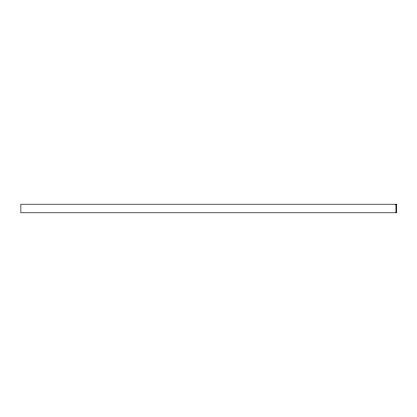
<?xml version="1.0" encoding="UTF-8"?>
<svg xmlns="http://www.w3.org/2000/svg" width="417" height="417" viewBox="0 0 417 417"><rect width="100%" height="100%" fill="white"/><g stroke="black" fill="none" stroke-linecap="round" stroke-linejoin="round"><path stroke-width="0.63" d="M396.098 204.215L396.098 212.785M396.15 204.215L20.85 204.215L20.85 212.785L396.15 212.785L396.15 204.215"/></g></svg>
